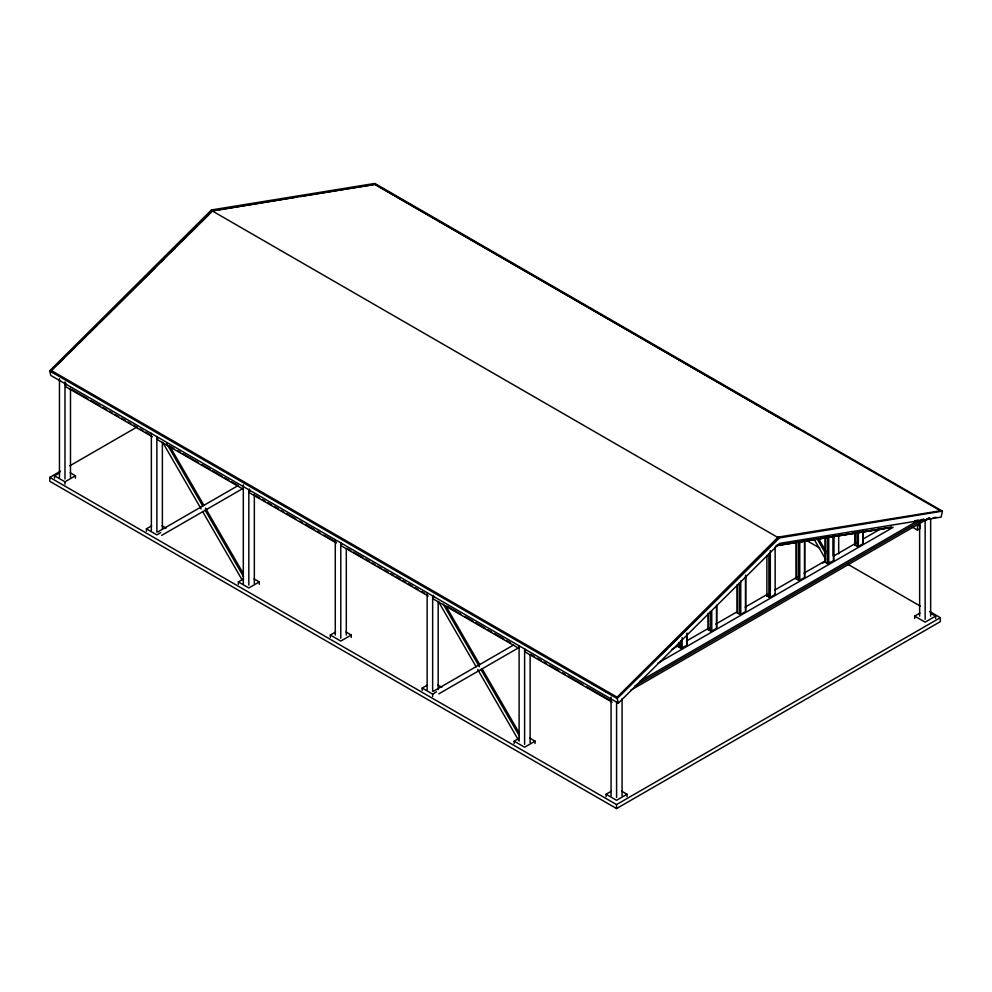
<?xml version="1.0" encoding="UTF-8"?>
<svg xmlns="http://www.w3.org/2000/svg" width="992" height="992" viewBox="0 0 992 992"><rect width="100%" height="100%" fill="white"/><g stroke="black" fill="none" stroke-linecap="round" stroke-linejoin="round"><path stroke-width="1.49" d="M687.022 634.062L686.997 645.383L680.735 648.173L678.726 647.02L678.714 643.176M716.646 606.298L716.608 628.296L711.785 631.073L708.338 629.92L708.313 613.899M716.608 628.296L716.608 605.256M745.637 576.24L745.6 611.556L740.776 614.333L737.341 613.18L737.304 585.119M775.149 593.675L775.149 594.493L770.313 597.283L766.878 596.118L766.878 595.299M799.788 580.27L799.75 541.93L804.648 541.124L804.611 577.48L799.788 580.27L796.353 579.105L796.303 541.483M829.969 536.982L833.652 536.374L833.602 560.74L827.353 563.53L825.344 562.365L825.307 536.746M833.602 560.74L833.602 535.854M863.214 543.641L863.214 531.005L863.214 543.641L858.39 546.431L854.955 545.278L854.918 533.163M942.4 511.128L941.148 517.092L779.514 543.43L618.363 703.117L50.852 375.46L49.6 370.884L211.47 209.944L374.827 183.446L942.4 511.128L779.514 537.9L617.173 698.566L618.363 703.117M58.491 363.605L63.984 358.149M69.477 352.693L74.97 347.225M79.372 342.86L85.969 336.313M89.255 333.027L96.956 325.388M99.15 323.206L155.198 267.58M661.081 654.534L666.574 649.078M669.873 645.792L677.561 638.154M680.859 634.88L687.456 628.32M691.846 623.956L697.351 618.5M160.692 262.136L163.99 258.875M170.574 252.34L174.976 247.988M181.561 241.453L185.963 237.1M191.456 231.657L196.949 226.213M201.339 221.861L209.039 214.235M799.13 429.313L374.914 184.264L212.846 210.738L51.497 370.636L617.086 697.178L778.15 537.118L940.49 510.793L374.877 184.487L300.241 196.54M702.844 613.056L708.338 607.612M713.831 602.169L718.22 597.816M724.817 591.282L728.116 588.02M929.603 611.481L940.317 617.669L940.317 621.624L616.553 808.554L49.798 481.331L49.798 477.375L60.5 471.2M69.862 465.794L136.76 427.168M54.51 478.144L54.51 475.788L59.743 472.762M54.51 475.788L64.976 481.827L75.442 475.788L75.442 478.144M146.407 531.204L146.407 528.835L151.64 525.822M157.889 531.898L237.894 485.708M160.791 532.617L156.872 534.886L146.407 528.835M161.684 535.395L243.028 488.424M238.365 584.3L238.365 581.932L243.598 578.906M259.284 584.3L259.284 581.932L248.831 587.971L238.365 581.932M330.336 637.397L330.336 635.029L335.569 632.003M351.255 637.397L351.255 635.029L340.789 641.068L330.336 635.029M422.195 690.42L422.195 688.064L427.416 685.038M433.678 691.126L513.695 644.936M422.195 688.064L432.648 694.102L436.579 691.833M438.799 693.854L518.816 647.652M671.683 649.549L678.367 645.693M686.39 641.068L709.106 627.948M715.79 624.092L737.168 611.742M745.19 607.116L767.907 593.997M774.591 590.141L797.308 577.022M803.991 573.165L825.369 560.827M833.392 556.19L856.108 543.083M862.792 539.214L881.504 528.414M514.154 743.516L514.154 741.16L519.374 738.135M822.715 563.01L825.332 561.497M657.857 663.164L893.06 527.372L776.699 545.402L871.98 530.336M535.072 743.516L535.072 741.16L524.607 747.199L514.154 741.16M639.964 681.169L919.001 520.068M634.855 685.956L923.279 519.436M630.577 690.333L928.648 518.233M929.554 518.122L925.139 520.664L925.139 619.33M917.464 530.088L919.82 528.724L919.82 524.706L917.464 526.07L917.464 530.088L912.094 526.988M606.112 796.613L606.112 794.245L611.345 791.232M914.686 618.462L914.686 616.106L919.919 613.081M627.043 796.613L627.043 794.245L616.578 800.296L606.112 794.245M935.605 618.462L935.605 616.106L925.139 622.145L914.686 616.106M49.798 477.375L616.553 804.586L940.317 617.669M297.191 197.036L212.338 210.974L778.658 537.937M775.868 545.873L891.634 527.223L875.006 529.852M914.934 520.688L917.972 520.192M921.01 519.709L924.048 519.225M927.086 518.742L930.124 518.258M933.162 517.774L936.2 517.291M617.173 698.566L49.6 370.884M806.335 540.305L819.739 548.043M847.875 564.287L920.216 606.062M930.372 613.081L935.605 616.106M211.47 209.944L212.846 210.738M778.15 537.118L779.514 537.9M52.13 372.025L54.808 373.562M591.74 683.562L594.406 685.112M603.756 690.506L606.434 692.044M71.808 389.534L87.904 398.834M90.594 400.384L99.981 405.802M102.66 407.352L106.69 409.671M109.368 411.221L112.046 412.771M114.737 414.321L118.755 416.64M121.433 418.19L125.463 420.509M128.142 422.059L130.832 423.609M133.511 425.159L137.528 427.478M140.219 429.028L142.898 430.578M145.576 432.128L149.606 434.446M171.07 446.846L173.749 448.396M177.766 450.715L180.457 452.265M183.136 453.815L197.892 462.334M201.909 464.653L209.957 469.303M212.648 470.853L222.034 476.272M224.713 477.822L228.743 480.14M231.421 481.69L238.13 485.559M255.564 495.628L259.582 497.947M262.272 499.497L264.951 501.047M267.629 502.597L271.659 504.916M274.338 506.466L278.368 508.797M281.046 510.334L283.724 511.884M286.415 513.434L295.802 518.853M299.82 521.184L302.51 522.734M305.189 524.272L314.576 529.703M317.254 531.253L319.945 532.791M323.962 535.122L336.04 542.091M346.766 548.278L350.796 550.61M353.474 552.16L362.861 557.578M365.54 559.128L369.57 561.447M372.248 562.997L374.939 564.547M377.617 566.097L381.635 568.416M384.326 569.966L388.343 572.285M391.034 573.835L393.712 575.385M396.391 576.935L400.421 579.254M403.099 580.804L405.778 582.354M408.468 583.904L412.486 586.222M415.164 587.772L417.855 589.322M421.873 591.641L424.564 593.191M447.355 606.36L460.772 614.098M464.802 616.429L472.849 621.066M475.528 622.616L484.914 628.048M487.593 629.585L491.623 631.916M494.301 633.466L503.688 638.885M506.379 640.435L510.396 642.754M530.522 654.373L534.539 656.692M537.218 658.242L541.248 660.56M543.926 662.11L546.617 663.66M549.295 665.21L558.682 670.629M562.712 672.96L565.39 674.498M568.069 676.048L582.825 684.567M586.855 686.898L610.998 700.836M152.446 436.815L65.658 386.719L65.658 382.9M243.077 489.143L157.616 439.803L157.616 437.261M336.375 543.008L249.587 492.9L249.587 489.081M428.234 596.043L341.446 545.935L341.446 543.393M518.853 648.359L433.405 599.032L433.405 595.212M612.163 702.224L525.376 652.128L525.376 649.574M70.209 472.762L75.442 475.788M162.105 525.822L166.024 528.091M254.064 578.906L259.284 581.932M346.022 632.003L351.255 635.029M437.881 685.038L441.812 687.307M529.84 738.135L535.072 741.16M621.81 791.232L627.043 794.245M818.462 538.408L826.15 551.726M817.272 539.09L825.741 553.734M814.048 539.177L825.58 559.153M445.941 606.1L479.768 664.69M482.075 668.682L518.99 732.617M443.226 604.116L479.359 666.711M480.897 669.364L519.349 735.952M438.452 601.536L476.135 666.798M477.673 669.464L518.419 740.044M169.384 445.532L203.98 505.461M205.518 508.127L243.189 573.388M166.668 443.56L202.802 506.143M205.108 510.136L243.548 576.724M162.663 442.308L201.103 508.896M202.641 511.562L241.862 579.477M858.353 532.332L858.39 546.431M682.136 637.608L682.161 648.173M828.742 537.18L828.779 563.53M740.739 581.064L740.776 614.333M711.748 611.32L711.785 631.073M686.997 645.383L686.997 633.045M930.657 519.027L930.657 616.156M919.634 522.102L919.634 616.156M856.964 532.022L856.964 546.431M854.955 532.307L854.955 545.278M838.686 535.308L838.686 553.809M833.181 536.945L833.181 555.446M827.353 536.883L827.353 563.53M825.344 537.205L825.344 562.365M804.611 540.603L804.611 577.48M798.362 541.632L798.362 580.27M796.353 542.016L796.353 579.105M775.149 546.964L775.149 594.493M770.313 550.572L770.313 597.283M768.887 553.586L768.887 597.283M766.878 555.433L766.878 596.118M745.6 575.174L745.6 610.725M739.35 582.788L739.35 614.333M737.341 584.635L737.341 613.18M710.346 611.531L710.346 631.073M708.338 613.378L708.338 629.92M680.735 640.782L680.735 648.173M678.726 642.58L678.726 647.02M622.083 698.715L622.083 795.844M616.578 701.902L616.578 797.481M616.553 804.586L616.553 808.554M611.072 697.178L611.072 795.844M530.125 654.869L530.125 742.748M524.607 648.805L524.607 744.384M519.101 645.618L519.101 741.21M438.166 601.772L438.166 689.651M432.648 595.708L432.648 691.3M432.648 694.102L432.648 696.471M427.143 592.522L427.143 689.651M346.307 548.737L346.307 635.078M340.789 542.674L340.789 638.265M335.284 539.487L335.284 635.078M254.336 494.103L254.336 583.519M248.831 489.577L248.831 585.168M243.313 484.852L243.313 583.519M162.378 442.556L162.378 528.897M156.872 436.48L156.872 532.072M151.354 433.306L151.354 530.435M70.482 387.959L70.482 477.375M64.976 381.895L64.976 479.024M64.976 481.827L64.976 484.183M59.458 378.708L59.458 477.375"/></g></svg>
